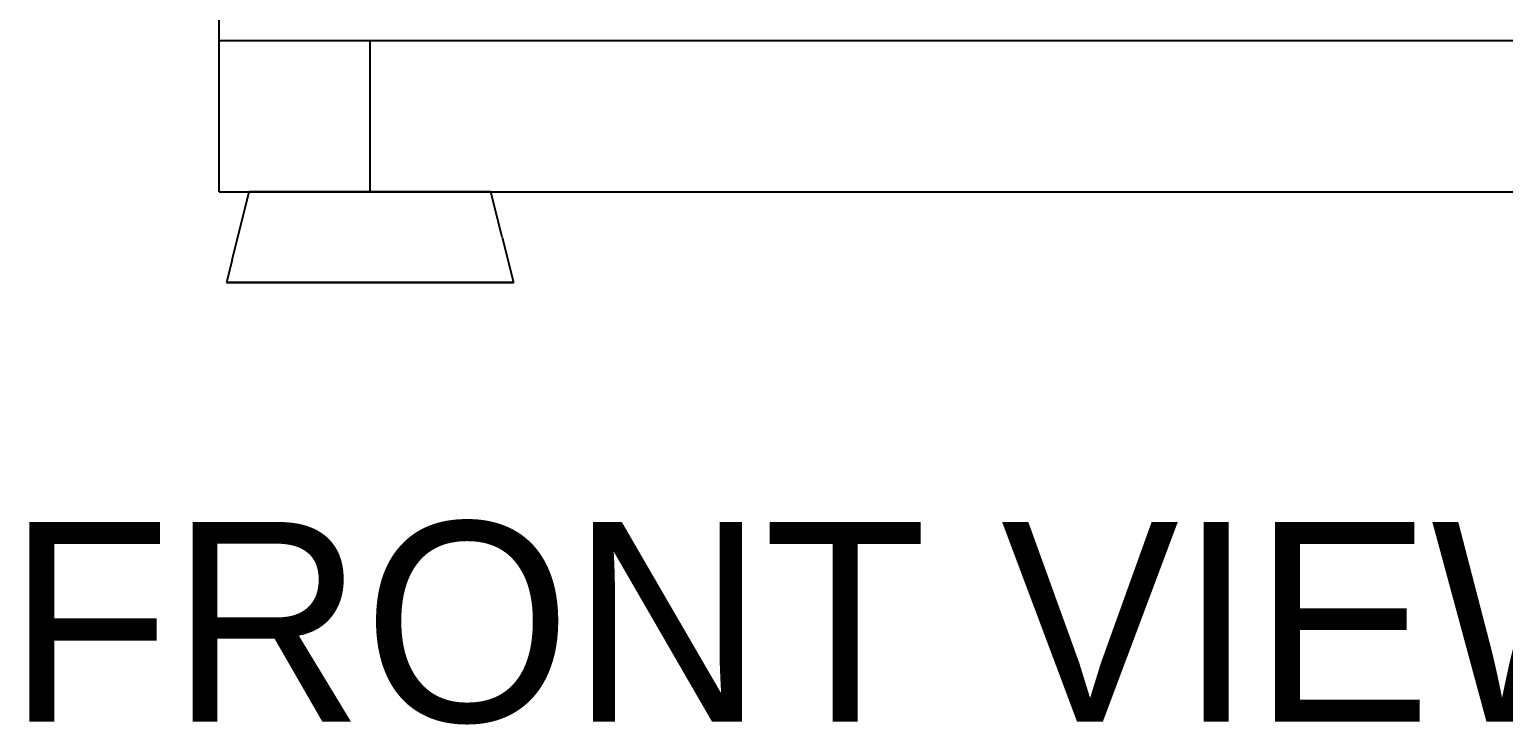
# Model space of a CAD drawing. Header units: millimetres. Extents: x -1355 to 669, y -1138 to 733.
# Drawn here: x -525.1 to -329.9, y -90.5 to 1.5 of the extents above; entities that cross this region are included whole.
import ezdxf

# ---------------------------------------------------------------- set-up
doc = ezdxf.new("R2010")
doc.units = ezdxf.units.MM
for name, color, linetype in [('HIDDEN', 8, 'Continuous'), ('TEXT', 5, 'Continuous'), ('VISIBLE', 7, 'Continuous')]:
    doc.layers.add(name, color=color, linetype=linetype)

msp = doc.modelspace()

# ---------------------------------------------------------------- linework, layer by layer
at = {"layer": 'HIDDEN'}
for points in [[(-500, 0), (-500, 5)], [(-500, 0), (500, 0)], [(-500, 0), (500, 0)], [(-500, 0), (500, 0)], [(-500, -20), (-500, 0)], [(-500, -20), (-500, 0)], [(-500, 0), (500, 0)], [(-500, -20), (-500, 0)], [(-500, 0), (-480, 0)], [(-500, 0), (-480, 0)], [(-500, -20), (-500, 0)], [(-500, -20), (-500, 0)], [(-480, -20), (-480, 0)], [(-480, -20), (-480, 0)], [(-500, -20), (500, -20)], [(-500, -20), (500, -20)], [(-500, -20), (500, -20)], [(-500, -20), (-480, -20)], [(-500, -20), (-480, -20)], [(-496, -20), (-495.88, -20)], [(-495.88, -20), (-496, -20)], [(-496, -20), (-495.88, -20)], [(-495.88, -20), (-496, -20)], [(-495.88, -20), (-494.96, -20)], [(-494.96, -20), (-495.88, -20)], [(-495.88, -20), (-494.96, -20)], [(-494.96, -20), (-495.88, -20)], [(-494.96, -20), (-493.17, -20)], [(-493.17, -20), (-494.96, -20)], [(-494.96, -20), (-493.17, -20)], [(-493.17, -20), (-494.96, -20)], [(-493.17, -20), (-490.61, -20)], [(-490.61, -20), (-493.17, -20)], [(-493.17, -20), (-490.61, -20)], [(-490.61, -20), (-493.17, -20)], [(-490.61, -20), (-487.44, -20)], [(-487.44, -20), (-490.61, -20)], [(-490.61, -20), (-487.44, -20)], [(-487.44, -20), (-490.61, -20)], [(-487.44, -20), (-483.83, -20)], [(-483.83, -20), (-487.44, -20)], [(-487.44, -20), (-483.83, -20)], [(-483.83, -20), (-487.44, -20)], [(-483.83, -20), (-480, -20)], [(-480, -20), (-483.83, -20)], [(-483.83, -20), (-480, -20)], [(-480, -20), (-483.83, -20)], [(-476.17, -20), (-480, -20)], [(-480, -20), (-476.17, -20)], [(-476.17, -20), (-480, -20)], [(-480, -20), (-476.17, -20)], [(-472.56, -20), (-476.17, -20)], [(-476.17, -20), (-472.56, -20)], [(-472.56, -20), (-476.17, -20)], [(-476.17, -20), (-472.56, -20)], [(-469.39, -20), (-472.56, -20)], [(-472.56, -20), (-469.39, -20)], [(-469.39, -20), (-472.56, -20)], [(-472.56, -20), (-469.39, -20)], [(-466.83, -20), (-469.39, -20)], [(-469.39, -20), (-466.83, -20)], [(-466.83, -20), (-469.39, -20)], [(-469.39, -20), (-466.83, -20)], [(-465.04, -20), (-466.83, -20)], [(-466.83, -20), (-465.04, -20)], [(-465.04, -20), (-466.83, -20)], [(-466.83, -20), (-465.04, -20)], [(-464.12, -20), (-465.04, -20)], [(-465.04, -20), (-464.12, -20)], [(-464.12, -20), (-465.04, -20)], [(-465.04, -20), (-464.12, -20)], [(-464, -20), (-464.12, -20)], [(-464.12, -20), (-464, -20)], [(-464, -20), (-464.12, -20)], [(-464.12, -20), (-464, -20)], [(-499, -32), (-498.86, -32)], [(-498.86, -32), (-499, -32)], [(-498.86, -32), (-499, -32)], [(-498.86, -32), (-497.77, -32)], [(-497.77, -32), (-498.86, -32)], [(-497.77, -32), (-498.86, -32)], [(-497.77, -32), (-495.64, -32)], [(-495.64, -32), (-497.77, -32)], [(-495.64, -32), (-497.77, -32)], [(-495.64, -32), (-492.6, -32)], [(-492.6, -32), (-495.64, -32)], [(-492.6, -32), (-495.64, -32)], [(-492.6, -32), (-488.83, -32)], [(-488.83, -32), (-492.6, -32)], [(-488.83, -32), (-492.6, -32)], [(-488.83, -32), (-484.55, -32)], [(-484.55, -32), (-488.83, -32)], [(-484.55, -32), (-488.83, -32)], [(-484.55, -32), (-480, -32)], [(-480, -32), (-484.55, -32)], [(-480, -32), (-484.55, -32)], [(-475.45, -32), (-480, -32)], [(-480, -32), (-475.45, -32)], [(-475.45, -32), (-480, -32)], [(-471.17, -32), (-475.45, -32)], [(-475.45, -32), (-471.17, -32)], [(-471.17, -32), (-475.45, -32)], [(-467.4, -32), (-471.17, -32)], [(-471.17, -32), (-467.4, -32)], [(-467.4, -32), (-471.17, -32)], [(-464.36, -32), (-467.4, -32)], [(-467.4, -32), (-464.36, -32)], [(-464.36, -32), (-467.4, -32)], [(-462.23, -32), (-464.36, -32)], [(-464.36, -32), (-462.23, -32)], [(-462.23, -32), (-464.36, -32)], [(-461.14, -32), (-462.23, -32)], [(-462.23, -32), (-461.14, -32)], [(-461.14, -32), (-462.23, -32)], [(-461, -32), (-461.14, -32)], [(-461.14, -32), (-461, -32)], [(-461, -32), (-461.14, -32)]]:
    msp.add_lwpolyline(points, dxfattribs=at)
at = {"layer": 'VISIBLE'}
for points in [[(-500, 0), (-500, 5)], [(-500, 0), (500, 0)], [(-500, 0), (500, 0)], [(-500, -20), (-500, 0)], [(-500, -20), (500, -20)], [(-496.75, -23), (-496, -20)], [(-463.25, -23), (-464, -20)], [(-497.5, -26), (-496.75, -23)], [(-462.5, -26), (-463.25, -23)], [(-498.25, -29), (-497.5, -26)], [(-462.5, -26), (-461.75, -29)], [(-498.25, -29), (-499, -32)], [(-461.75, -29), (-461, -32)], [(-499, -32), (-498.86, -32)], [(-498.86, -32), (-497.77, -32)], [(-497.77, -32), (-495.64, -32)], [(-495.64, -32), (-492.6, -32)], [(-492.6, -32), (-488.83, -32)], [(-488.83, -32), (-484.55, -32)], [(-484.55, -32), (-480, -32)], [(-480, -32), (-475.45, -32)], [(-475.45, -32), (-471.17, -32)], [(-471.17, -32), (-467.4, -32)], [(-467.4, -32), (-464.36, -32)], [(-464.36, -32), (-462.23, -32)], [(-462.23, -32), (-461.14, -32)], [(-461.14, -32), (-461, -32)]]:
    msp.add_lwpolyline(points, dxfattribs=at)

# ---------------------------------------------------------------- texts
at = {"layer": 'TEXT'}
msp.add_text('FRONT VIEW', height=26.427, dxfattribs=at).set_placement((-528, -90.14))

doc.saveas('drawing.dxf')
